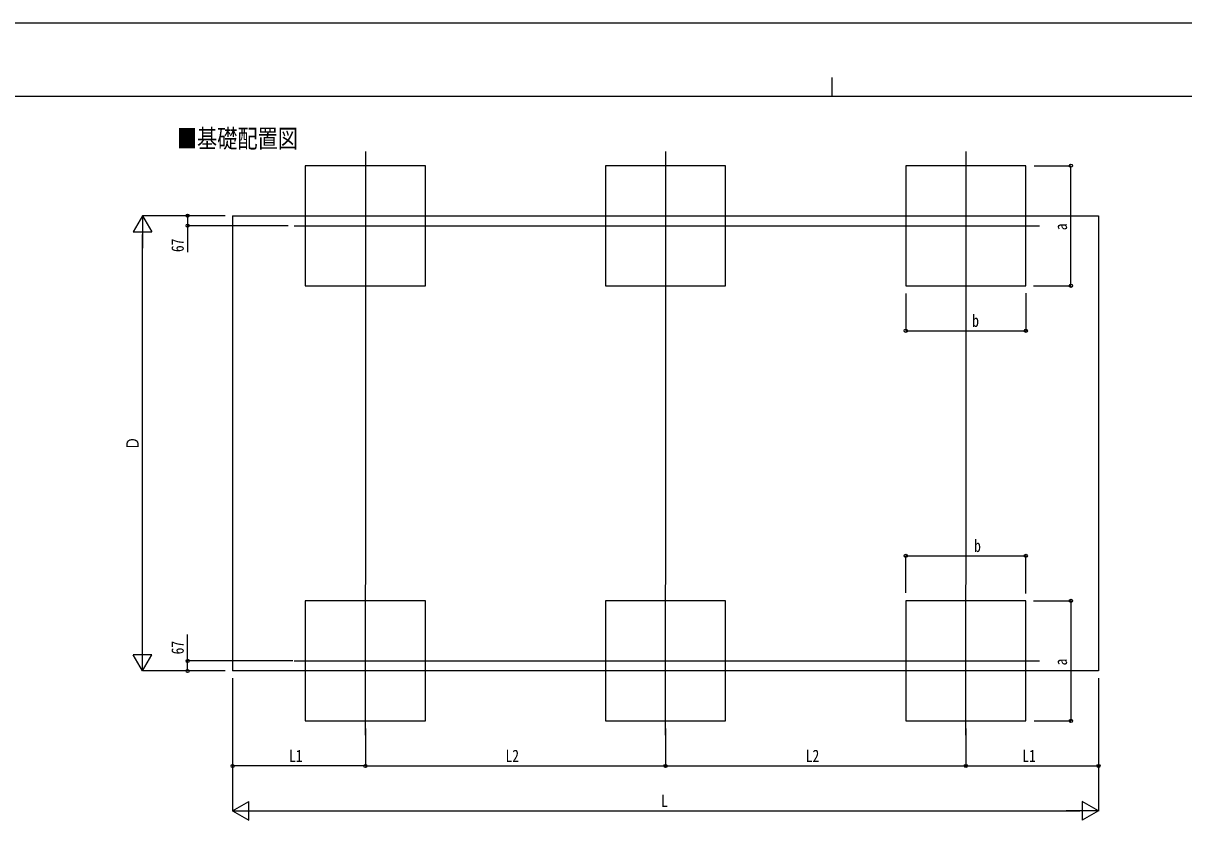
# Model space of a CAD drawing. Units: millimetres, scale not verified. Extents: x -10512 to 10512, y -7425 to 7425.
# Drawn here: x -5399 to 2332, y 2063 to 7425 of the extents above; entities that cross this region are included whole.
import ezdxf
from ezdxf.enums import TextEntityAlignment as Align

# ---------------------------------------------------------------- set-up
doc = ezdxf.new("R2010")
doc.units = ezdxf.units.MM
doc.header["$LTSCALE"] = 40
for name, color, linetype in [('0-2_USER1', 3, 'Continuous'), ('0-3_YKK_12', 2, 'Continuous'), ('0-5_YKK_A1', 4, 'Continuous'), ('0-6_YKK_D', 6, 'Continuous'), ('0-7_YKK_ZWAK', 7, 'Continuous')]:
    doc.layers.add(name, color=color, linetype=linetype)
doc.styles.add('ＭＳ ゴシック', font='')
doc.styles.get('ＭＳ ゴシック').set_extended_font_data('MS Gothic')

msp = doc.modelspace()

# ---------------------------------------------------------------- linework, layer by layer
at = {"layer": '0-3_YKK_12'}
for p, q in [((-3119.84, 6569.3), (-3119.84, 5567.77)), ((-1119.84, 6569.3), (-1119.84, 5567.77)), ((880.16, 6569.3), (880.16, 5567.77)), ((-3593.89, 6075.27), (1370.01, 6075.27)), ((-3119.84, 2681.25), (-3119.84, 3682.78)), ((-1119.84, 2681.25), (-1119.84, 3682.78)), ((880.16, 2681.25), (880.16, 3682.78)), ((-3593.89, 3175.27), (1370.01, 3175.27))]:
    msp.add_line(p, q, dxfattribs=at)
at = {"layer": '0-5_YKK_A1'}
for p, q in [((-4003.84, 6142.27), (1764.16, 6142.27)), ((-4003.84, 6142.27), (-4003.84, 3108.27)), ((1764.16, 6142.27), (1764.16, 3108.27)), ((1764.16, 3108.27), (-4003.84, 3108.27))]:
    msp.add_line(p, q, dxfattribs=at)
for points in [[(-3519.84, 5675.27), (-2719.84, 5675.27), (-2719.84, 6475.27), (-3519.84, 6475.27)], [(-1519.84, 5675.27), (-719.84, 5675.27), (-719.84, 6475.27), (-1519.84, 6475.27)], [(480.16, 5675.27), (1280.16, 5675.27), (1280.16, 6475.27), (480.16, 6475.27)], [(-3519.84, 2775.27), (-2719.84, 2775.27), (-2719.84, 3575.27), (-3519.84, 3575.27)], [(-1519.84, 2775.27), (-719.84, 2775.27), (-719.84, 3575.27), (-1519.84, 3575.27)], [(480.16, 2775.27), (1280.16, 2775.27), (1280.16, 3575.27), (480.16, 3575.27)]]:
    msp.add_lwpolyline(points, close=True, dxfattribs=at)
at = {"layer": '0-6_YKK_D'}
for p, q in [((1335.98, 6475.27), (1581.16, 6475.27)), ((1580.16, 5675.27), (1580.16, 6475.27)), ((-4603.84, 6142.27), (-4666.34, 6034.02)), ((-4053.84, 6142.27), (-4604.84, 6142.27)), ((-4603.84, 6142.27), (-4541.34, 6034.02)), ((-4603.84, 6142.27), (-4603.84, 5925.77)), ((-4053.84, 6142.27), (-4304.84, 6142.27)), ((-4666.34, 6034.02), (-4541.34, 6034.02)), ((-3634.07, 6075.27), (-4304.84, 6075.27)), ((-4603.84, 3233.27), (-4603.84, 6017.27)), ((1330.16, 5675.27), (1581.16, 5675.27)), ((-3119.84, 5567.27), (-3119.84, 3683.28)), ((-1119.84, 5567.27), (-1119.84, 3683.28)), ((480.16, 5623.03), (480.16, 5374.27)), ((880.16, 5567.27), (880.16, 3683.28)), ((1280.16, 5626.74), (1280.16, 5374.27)), ((480.16, 5375.27), (1280.16, 5375.27)), ((480.16, 3628.07), (480.16, 3876.27)), ((480.16, 3875.27), (1280.16, 3875.27)), ((1280.16, 3624.37), (1280.16, 3876.27)), ((1330.16, 3575.27), (1581.16, 3575.27)), ((1580.16, 3575.27), (1580.16, 2775.27)), ((-4603.84, 3108.27), (-4603.84, 3324.78)), ((-4603.84, 3108.27), (-4666.34, 3216.53)), ((-4541.34, 3216.53), (-4666.34, 3216.53)), ((-4603.84, 3108.27), (-4541.34, 3216.53)), ((-3602.01, 3175.27), (-4304.84, 3175.27)), ((-4053.84, 3108.27), (-4604.84, 3108.27)), ((-4053.84, 3108.27), (-4304.84, 3108.27)), ((-4003.84, 3059.27), (-4003.84, 2174.27)), ((1764.16, 3059.27), (1764.16, 2174.27)), ((-4003.84, 2884.27), (-4003.84, 2474.27)), ((1764.16, 2884.27), (1764.16, 2474.27)), ((-3119.84, 2725.27), (-3119.84, 2474.27)), ((-1119.84, 2725.27), (-1119.84, 2474.27)), ((-1119.84, 2725.27), (-1119.84, 2474.27)), ((880.16, 2725.27), (880.16, 2474.27)), ((1335.98, 2775.27), (1581.16, 2775.27)), ((-3119.84, 2679.81), (-3119.84, 2474.27)), ((880.16, 2679.81), (880.16, 2474.27)), ((-3119.84, 2475.27), (-4003.84, 2475.27)), ((-3119.84, 2475.27), (-1119.84, 2475.27)), ((-1119.84, 2475.27), (880.16, 2475.27)), ((880.16, 2475.27), (1764.16, 2475.27)), ((-4003.84, 2175.27), (-3895.58, 2237.77)), ((-4003.84, 2175.27), (-3895.58, 2112.77)), ((-4003.84, 2175.27), (-3787.33, 2175.27)), ((-3895.58, 2112.77), (-3895.58, 2237.77)), ((-3878.84, 2175.27), (1639.16, 2175.27)), ((1764.16, 2175.27), (1547.66, 2175.27)), ((1764.16, 2175.27), (1655.91, 2237.77)), ((1655.91, 2237.77), (1655.91, 2112.77)), ((1764.16, 2175.27), (1655.91, 2112.77))]:
    msp.add_line(p, q, dxfattribs=at)
for points in [[(-4303.84, 6142.27), (-4303.84, 6075.27), (-4303.84, 5898.77)], [(-4303.84, 3108.27), (-4303.84, 3175.27), (-4303.84, 3351.77)]]:
    msp.add_lwpolyline(points, dxfattribs=at)
for centre in [(1580.16, 6475.27), (-4303.84, 6142.27), (-4303.84, 6075.27), (1580.16, 5675.27), (480.16, 5375.27), (1280.16, 5375.27), (480.16, 3875.27), (1280.16, 3875.27), (1580.16, 3575.27), (-4303.84, 3175.27), (-4303.84, 3108.27), (1580.16, 2775.27), (-4003.84, 2475.27), (-3119.84, 2475.27), (-3119.84, 2475.27), (-1119.84, 2475.27), (-1119.84, 2475.27), (880.16, 2475.27), (880.16, 2475.27), (1764.16, 2475.27)]:
    msp.add_circle(centre, 10.62, dxfattribs=at)
at = {"layer": '0-7_YKK_ZWAK'}
for p, q in [((-12.45, 7062.5), (-12.45, 6937.5)), ((9737.55, 6937.5), (-9762.45, 6937.5))]:
    msp.add_line(p, q, dxfattribs=at)
msp.add_lwpolyline([(-10512.5, -7425), (10512.5, -7425), (10512.5, 7425), (-10512.5, 7425)], close=True, dxfattribs=at)

# ---------------------------------------------------------------- texts
at = {"layer": '0-2_USER1', "style": 'ＭＳ ゴシック', "width": 0.8}
msp.add_text('■基礎配置図', height=123.2, dxfattribs=at).set_placement((-4375.42, 6558), align=Align.BOTTOM_LEFT)
at = {"layer": '0-6_YKK_D', "style": 'ＭＳ ゴシック', "width": 0.8}
for s, p in [('a', (1579.16, 6045.27)), ('67', (-4304.84, 5899.77)), ('Ｄ', (-4604.84, 4580.27)), ('67', (-4304.84, 3218.77)), ('a', (1579.16, 3145.27))]:
    msp.add_text(s, height=82.48, rotation=90, dxfattribs=at).set_placement(p, align=Align.BOTTOM_LEFT)
for s, p in [('b', (922.83, 5376.27)), ('b', (935.67, 3876.27)), ('L1', (-3627.84, 2476.27)), ('L2', (-2185.84, 2476.27)), ('L2', (-185.84, 2476.27)), ('L1', (1256.16, 2476.27)), ('L', (-1149.84, 2176.27))]:
    msp.add_text(s, height=82.48, dxfattribs=at).set_placement(p, align=Align.BOTTOM_LEFT)

doc.saveas('drawing.dxf')
